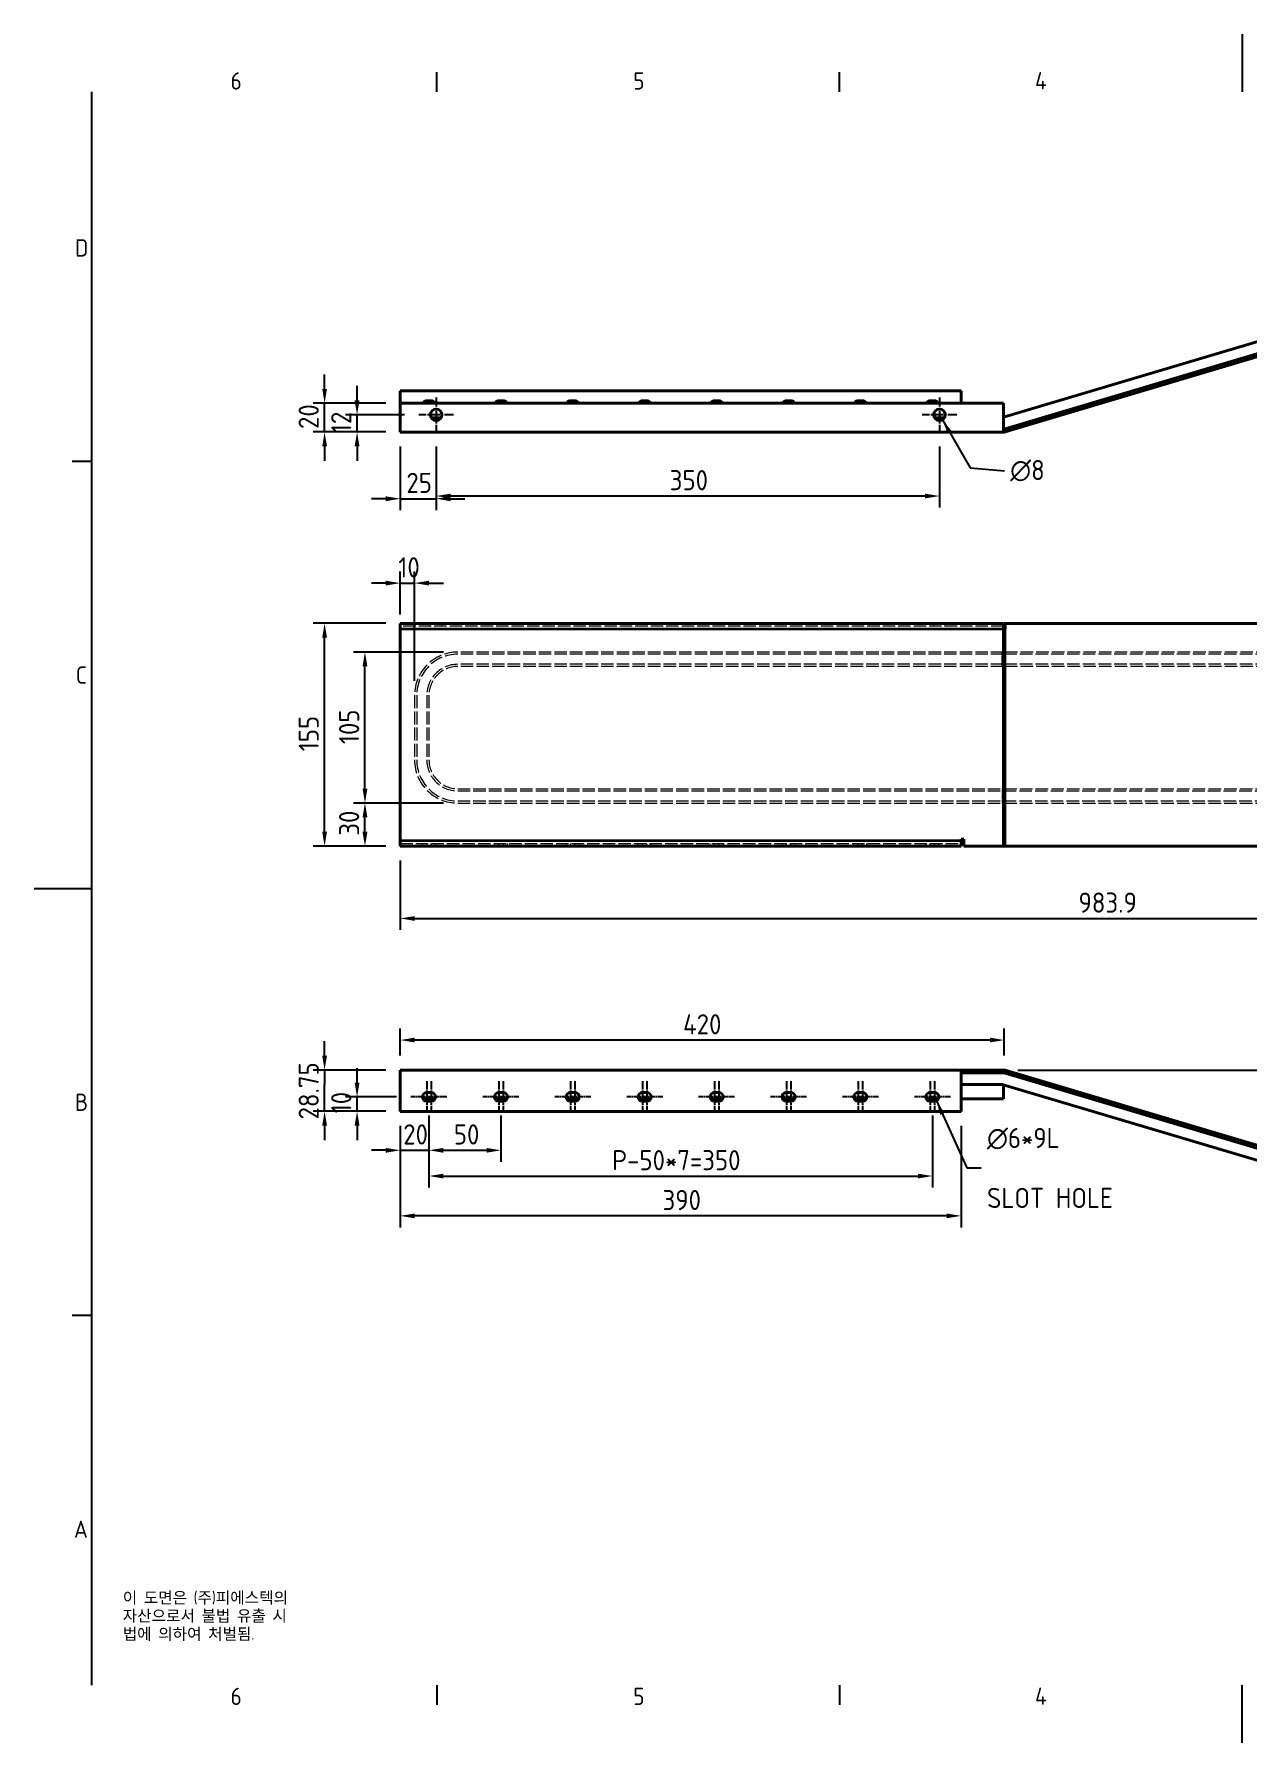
# Model space of a CAD drawing. Header units: millimetres. Extents: x 0 to 1680, y 0 to 1188.
# Drawn here: x 0 to 844, y 0 to 1188 of the extents above; entities that cross this region are included whole.
import ezdxf

# ---------------------------------------------------------------- set-up
doc = ezdxf.new("R2010")
doc.units = ezdxf.units.MM
doc.header["$LTSCALE"] = 4
doc.linetypes.add('CHAIN', pattern=[0.3543, 0.2362, -0.0295, 0.0591, -0.0295])
doc.linetypes.add('DASHED', pattern=[0.2067, 0.1654, -0.0413])
doc.layers.get('0').update_dxf_attribs({"color": 3, "lineweight": 25})
for name, color, linetype, lineweight in [('가려진 것(ISO)', 2, 'DASHED', 18), ('가려진 좁은 것(ISO)', 2, 'DASHED', 18), ('가시적인 것(ISO)', 3, 'Continuous', 40), ('가시적인 좁은 것(ISO)', 3, 'Continuous', 35), ('경계(ISO)', 7, 'Continuous', 25), ('기호(ISO)', 5, 'Continuous', 25), ('스케치 형상(ISO)', 3, 'Continuous', 25), ('중심 표식(ISO)', 1, 'Continuous', 25), ('치수(ISO)', 2, 'Continuous', 25)]:
    doc.layers.add(name, color=color, linetype=linetype, lineweight=lineweight)
doc.styles.add('문자 텍스트_PSTEK_POSCO', font='isocp.shx')
doc.styles.add('치수 텍스트_PSTEK_POSCO', font='isocp.shx')
doc.dimstyles.new('치수_PSTEK_POSCO', dxfattribs={"dimscale": 4, "dimtxt": 3.5, "dimasz": 2.5, "dimexe": 2, "dimexo": 2.5, "dimgap": 1, "dimtad": 1, "dimrnd": 1e-08, "dimdsep": 46, "dimtxsty": '치수 텍스트_PSTEK_POSCO', "dimcen": 0.09, "dimdle": 10, "dimclrd": 7, "dimclre": 7, "dimclrt": 2, "dimadec": 1, "dimazin": 2, "dimtfac": 1, "dimtmove": 0, "dimatfit": 3, "dimfxl": 0, "dimtolj": 1, "dimlwd": -1, "dimlwe": -1, "dimarcsym": 0})
doc.dimstyles.new('치수_PSTEK_POSCO$7', dxfattribs={"dimscale": 4, "dimtxt": 3.5, "dimasz": 2.5, "dimexe": 2, "dimexo": 2.5, "dimgap": 1, "dimtad": 1, "dimrnd": 1e-08, "dimdsep": 46, "dimtxsty": '치수 텍스트_PSTEK_POSCO', "dimcen": 0.09, "dimdle": 10, "dimclrd": 7, "dimclre": 7, "dimclrt": 2, "dimadec": 1, "dimazin": 2, "dimtfac": 1, "dimtmove": 0, "dimatfit": 3, "dimfxl": 0, "dimtolj": 1, "dimlwd": -1, "dimlwe": -1, "dimarcsym": 0})

# ---------------------------------------------------------------- blocks, each defined once
blk = doc.blocks.new('경계 Default Border')
at = {"layer": '경계(ISO)'}
for p, q in [((70, 287), (70, 290.4)), ((140, 287), (140, 290.4)), ((10, 222.75), (6.6, 222.75)), ((10, 74.25), (6.6, 74.25)), ((70, 10), (70, 6.6)), ((140, 10), (140, 6.6))]:
    blk.add_line(p, q, dxfattribs=at)
at = {"layer": '경계(ISO)', "flags": 128}
for points in [[(210, 297), (210, 287)], [(10, 10), (10, 287)], [(0, 148.5), (10, 148.5)], [(210, 0), (210, 10)]]:
    blk.add_lwpolyline(points, dxfattribs=at)
at = {"layer": '경계(ISO)', "color": 2, "char_height": 3, "attachment_point": 7, "style": '문자 텍스트_PSTEK_POSCO'}
for s, insert in [('6', (34.14, 287.37)), ('5', (104.14, 287.37)), ('4', (173.97, 287.4)), ('D', (7.08, 258.35)), ('C', (7.24, 184.1)), ('B', (7.08, 109.85)), ('A', (6.91, 35.62)), ('6', (34.14, 6.57)), ('5', (104.14, 6.57)), ('4', (173.97, 6.6))]:
    blk.add_mtext(s, dxfattribs=dict(at, insert=insert))
blk = doc.blocks.new('*D22')
at = {"layer": 'Defpoints', "color": 0}
for p in [(254.5, 623.4), (1238.4, 623.4), (1238.4, 573.2)]:
    blk.add_point(p, dxfattribs=at)
at = {"layer": '치수(ISO)', "color": 7}
for p, q in [((254.5, 613.4), (254.5, 565.2)), ((1238.4, 613.4), (1238.4, 565.2)), ((264.5, 573.2), (1228.4, 573.2))]:
    blk.add_line(p, q, dxfattribs=at)
for points in [[(264.5, 574.8), (264.5, 571.5), (254.5, 573.2)], [(1228.4, 574.8), (1228.4, 571.5), (1238.4, 573.2)]]:
    blk.add_solid(points, dxfattribs=at)
at = {"layer": '치수(ISO)', "color": 2, "insert": (726.1, 584.2), "char_height": 14, "attachment_point": 4, "style": '치수 텍스트_PSTEK_POSCO'}
blk.add_mtext('\\A1;983.9', dxfattribs=at)
blk = doc.blocks.new('*D23')
at = {"layer": 'Defpoints', "color": 0}
for p in [(201.9, 778.4), (254.5, 778.4), (254.5, 623.4)]:
    blk.add_point(p, dxfattribs=at)
at = {"layer": '치수(ISO)', "color": 7}
for p, q in [((244.5, 778.4), (193.9, 778.4)), ((201.9, 633.4), (201.9, 768.4)), ((244.5, 623.4), (193.9, 623.4))]:
    blk.add_line(p, q, dxfattribs=at)
for points in [[(200.3, 768.4), (203.6, 768.4), (201.9, 778.4)], [(200.3, 633.4), (203.6, 633.4), (201.9, 623.4)]]:
    blk.add_solid(points, dxfattribs=at)
at = {"layer": '치수(ISO)', "color": 2, "insert": (190.9, 689.4), "char_height": 14, "attachment_point": 4, "rotation": 90, "style": '치수 텍스트_PSTEK_POSCO'}
blk.add_mtext('\\A1;155', dxfattribs=at)
blk = doc.blocks.new('*D25')
at = {"layer": 'Defpoints', "color": 0}
for p in [(254.5, 911.4), (279.5, 911.4), (279.5, 865)]:
    blk.add_point(p, dxfattribs=at)
at = {"layer": '치수(ISO)', "color": 7}
for p, q in [((254.5, 901.4), (254.5, 857)), ((279.5, 901.4), (279.5, 857)), ((244.5, 865), (234.5, 865)), ((254.5, 865), (279.5, 865)), ((289.5, 865), (299.5, 865))]:
    blk.add_line(p, q, dxfattribs=at)
for points in [[(244.5, 866.7), (244.5, 863.3), (254.5, 865)], [(289.5, 866.7), (289.5, 863.3), (279.5, 865)]]:
    blk.add_solid(points, dxfattribs=at)
at = {"layer": '치수(ISO)', "color": 2, "insert": (258.8, 876), "char_height": 14, "attachment_point": 4, "style": '치수 텍스트_PSTEK_POSCO'}
blk.add_mtext('\\A1;25', dxfattribs=at)
blk = doc.blocks.new('*D26')
at = {"layer": 'Defpoints', "color": 0}
for p in [(279.5, 911.4), (629.5, 911.4), (629.5, 866.9)]:
    blk.add_point(p, dxfattribs=at)
at = {"layer": '치수(ISO)', "color": 7}
for p, q in [((279.5, 901.4), (279.5, 858.9)), ((629.5, 901.4), (629.5, 858.9)), ((289.5, 866.9), (619.5, 866.9))]:
    blk.add_line(p, q, dxfattribs=at)
for points in [[(289.5, 868.5), (289.5, 865.2), (279.5, 866.9)], [(619.5, 868.5), (619.5, 865.2), (629.5, 866.9)]]:
    blk.add_solid(points, dxfattribs=at)
at = {"layer": '치수(ISO)', "color": 2, "insert": (441.9, 877.9), "char_height": 14, "attachment_point": 4, "style": '치수 텍스트_PSTEK_POSCO'}
blk.add_mtext('\\A1;350', dxfattribs=at)
blk = doc.blocks.new('*D27')
at = {"layer": 'Defpoints', "color": 0}
for p in [(224.5, 923.4), (267.5, 923.4), (254.5, 911.4)]:
    blk.add_point(p, dxfattribs=at)
at = {"layer": '치수(ISO)', "color": 7}
for p, q in [((224.5, 933.4), (224.5, 943.4)), ((257.5, 923.4), (216.5, 923.4)), ((224.5, 911.4), (224.5, 923.4)), ((244.5, 911.4), (216.5, 911.4)), ((224.5, 901.4), (224.5, 891.4))]:
    blk.add_line(p, q, dxfattribs=at)
for points in [[(222.8, 933.4), (226.2, 933.4), (224.5, 923.4)], [(222.8, 901.4), (226.2, 901.4), (224.5, 911.4)]]:
    blk.add_solid(points, dxfattribs=at)
at = {"layer": '치수(ISO)', "color": 2, "insert": (213.5, 910.6), "char_height": 14, "attachment_point": 4, "rotation": 90, "style": '치수 텍스트_PSTEK_POSCO'}
blk.add_mtext('\\A1;12', dxfattribs=at)
blk = doc.blocks.new('*D28')
at = {"layer": 'Defpoints', "color": 0}
for p in [(201.9, 931.4), (254.5, 931.4), (254.5, 911.4)]:
    blk.add_point(p, dxfattribs=at)
at = {"layer": '치수(ISO)', "color": 7}
for p, q in [((201.9, 941.4), (201.9, 951.4)), ((244.5, 931.4), (193.9, 931.4)), ((201.9, 911.4), (201.9, 931.4)), ((244.5, 911.4), (193.9, 911.4)), ((201.9, 901.4), (201.9, 891.4))]:
    blk.add_line(p, q, dxfattribs=at)
for points in [[(200.3, 941.4), (203.6, 941.4), (201.9, 931.4)], [(200.3, 901.4), (203.6, 901.4), (201.9, 911.4)]]:
    blk.add_solid(points, dxfattribs=at)
at = {"layer": '치수(ISO)', "color": 2, "insert": (190.9, 913.5), "char_height": 14, "attachment_point": 4, "rotation": 90, "style": '치수 텍스트_PSTEK_POSCO'}
blk.add_mtext('\\A1;20', dxfattribs=at)
blk = doc.blocks.new('*D31')
at = {"layer": 'Defpoints', "color": 0}
for p in [(274.5, 446.1), (254.5, 439.1), (274.5, 412)]:
    blk.add_point(p, dxfattribs=at)
at = {"layer": '치수(ISO)', "color": 7}
for p, q in [((254.5, 429.1), (254.5, 404)), ((274.5, 436.1), (274.5, 404)), ((244.5, 412), (234.5, 412)), ((254.5, 412), (274.5, 412)), ((284.5, 412), (294.5, 412))]:
    blk.add_line(p, q, dxfattribs=at)
for points in [[(244.5, 413.6), (244.5, 410.3), (254.5, 412)], [(284.5, 413.6), (284.5, 410.3), (274.5, 412)]]:
    blk.add_solid(points, dxfattribs=at)
at = {"layer": '치수(ISO)', "color": 2, "insert": (256.6, 423), "char_height": 14, "attachment_point": 4, "style": '치수 텍스트_PSTEK_POSCO'}
blk.add_mtext('\\A1;20', dxfattribs=at)
blk = doc.blocks.new('*D32')
at = {"layer": 'Defpoints', "color": 0}
for p in [(274.5, 446.1), (624.5, 446.1), (624.5, 394.1)]:
    blk.add_point(p, dxfattribs=at)
at = {"layer": '치수(ISO)', "color": 7}
for p, q in [((274.5, 436.1), (274.5, 386.1)), ((624.5, 436.1), (624.5, 386.1)), ((284.5, 394.1), (614.5, 394.1))]:
    blk.add_line(p, q, dxfattribs=at)
for points in [[(284.5, 395.7), (284.5, 392.4), (274.5, 394.1)], [(614.5, 395.7), (614.5, 392.4), (624.5, 394.1)]]:
    blk.add_solid(points, dxfattribs=at)
at = {"layer": '치수(ISO)', "color": 2, "insert": (401.9, 405.1), "char_height": 14, "attachment_point": 4, "style": '치수 텍스트_PSTEK_POSCO'}
blk.add_mtext('\\A1;P-50*7=350', dxfattribs=at)
blk = doc.blocks.new('*D33')
at = {"layer": 'Defpoints', "color": 0}
for p in [(254.5, 439.1), (644.5, 439.1), (254.5, 366.4)]:
    blk.add_point(p, dxfattribs=at)
at = {"layer": '치수(ISO)', "color": 7}
for p, q in [((254.5, 429.1), (254.5, 358.4)), ((644.5, 429.1), (644.5, 358.4)), ((634.5, 366.4), (264.5, 366.4))]:
    blk.add_line(p, q, dxfattribs=at)
for points in [[(264.5, 368), (264.5, 364.7), (254.5, 366.4)], [(634.5, 368), (634.5, 364.7), (644.5, 366.4)]]:
    blk.add_solid(points, dxfattribs=at)
at = {"layer": '치수(ISO)', "color": 2, "insert": (436.9, 377.4), "char_height": 14, "attachment_point": 4, "style": '치수 텍스트_PSTEK_POSCO'}
blk.add_mtext('\\A1;390', dxfattribs=at)
blk = doc.blocks.new('*D34')
at = {"layer": 'Defpoints', "color": 0}
for p in [(224.5, 449.1), (262, 449.1), (254.5, 439.1)]:
    blk.add_point(p, dxfattribs=at)
at = {"layer": '치수(ISO)', "color": 7}
for p, q in [((224.5, 459.1), (224.5, 469.1)), ((252, 449.1), (216.5, 449.1)), ((224.5, 439.1), (224.5, 449.1)), ((244.5, 439.1), (216.5, 439.1)), ((224.5, 429.1), (224.5, 419.1))]:
    blk.add_line(p, q, dxfattribs=at)
for points in [[(222.8, 459.1), (226.2, 459.1), (224.5, 449.1)], [(222.8, 429.1), (226.2, 429.1), (224.5, 439.1)]]:
    blk.add_solid(points, dxfattribs=at)
at = {"layer": '치수(ISO)', "color": 2, "insert": (213.5, 437.7), "char_height": 14, "attachment_point": 4, "rotation": 90, "style": '치수 텍스트_PSTEK_POSCO'}
blk.add_mtext('\\A1;10', dxfattribs=at)
blk = doc.blocks.new('*D35')
at = {"layer": 'Defpoints', "color": 0}
for p in [(201.9, 467.8), (254.5, 467.8), (254.5, 439.1)]:
    blk.add_point(p, dxfattribs=at)
at = {"layer": '치수(ISO)', "color": 7}
for p, q in [((201.9, 477.8), (201.9, 487.8)), ((244.5, 467.8), (193.9, 467.8)), ((201.9, 467.8), (201.9, 457.8)), ((201.9, 449.1), (201.9, 457.8)), ((201.9, 439.1), (201.9, 449.1)), ((244.5, 439.1), (193.9, 439.1)), ((201.9, 429.1), (201.9, 419.1))]:
    blk.add_line(p, q, dxfattribs=at)
for points in [[(200.3, 477.8), (203.6, 477.8), (201.9, 467.8)], [(200.3, 429.1), (203.6, 429.1), (201.9, 439.1)]]:
    blk.add_solid(points, dxfattribs=at)
at = {"layer": '치수(ISO)', "color": 2, "insert": (190.9, 433.4), "char_height": 14, "attachment_point": 4, "rotation": 90, "style": '치수 텍스트_PSTEK_POSCO'}
blk.add_mtext('\\A1;28.75', dxfattribs=at)
blk = doc.blocks.new('*D36')
at = {"layer": 'Defpoints', "color": 0}
for p in [(274.5, 446.1), (324.5, 446.1), (324.5, 412)]:
    blk.add_point(p, dxfattribs=at)
at = {"layer": '치수(ISO)', "color": 7}
for p, q in [((274.5, 436.1), (274.5, 404)), ((324.5, 436.1), (324.5, 404)), ((284.5, 412), (314.5, 412))]:
    blk.add_line(p, q, dxfattribs=at)
for points in [[(284.5, 413.6), (284.5, 410.3), (274.5, 412)], [(314.5, 413.6), (314.5, 410.3), (324.5, 412)]]:
    blk.add_solid(points, dxfattribs=at)
at = {"layer": '치수(ISO)', "color": 2, "insert": (291.8, 423), "char_height": 14, "attachment_point": 4, "style": '치수 텍스트_PSTEK_POSCO'}
blk.add_mtext('\\A1;50', dxfattribs=at)
blk = doc.blocks.new('*D44')
at = {"layer": 'Defpoints', "color": 0}
for p in [(254.5, 488.6), (254.5, 467.8), (674.5, 467.8)]:
    blk.add_point(p, dxfattribs=at)
at = {"layer": '치수(ISO)', "color": 7}
for p, q in [((254.5, 477.8), (254.5, 496.6)), ((664.5, 488.6), (264.5, 488.6)), ((674.5, 477.8), (674.5, 496.6))]:
    blk.add_line(p, q, dxfattribs=at)
for points in [[(264.5, 490.3), (264.5, 487), (254.5, 488.6)], [(664.5, 490.3), (664.5, 487), (674.5, 488.6)]]:
    blk.add_solid(points, dxfattribs=at)
at = {"layer": '치수(ISO)', "color": 2, "insert": (451.2, 499.6), "char_height": 14, "attachment_point": 4, "style": '치수 텍스트_PSTEK_POSCO'}
blk.add_mtext('\\A1;420', dxfattribs=at)
blk = doc.blocks.new('*D46')
at = {"layer": 'Defpoints', "color": 0}
for p in [(673.9, 467.8), (1188.8, 380.3), (1238.4, 380.3)]:
    blk.add_point(p, dxfattribs=at)
at = {"layer": '치수(ISO)', "color": 7}
for p, q in [((683.9, 467.8), (1196.8, 467.8)), ((1188.8, 457.8), (1188.8, 390.3))]:
    blk.add_line(p, q, dxfattribs=at)
for points in [[(1187.2, 457.8), (1190.5, 457.8), (1188.8, 467.8)], [(1187.2, 390.3), (1190.5, 390.3), (1188.8, 380.3)]]:
    blk.add_solid(points, dxfattribs=at)
at = {"layer": '치수(ISO)', "color": 2, "insert": (1177.8, 409.1), "char_height": 14, "attachment_point": 4, "rotation": 90, "style": '치수 텍스트_PSTEK_POSCO'}
blk.add_mtext('\\A1;87.5', dxfattribs=at)
blk = doc.blocks.new('*D48')
at = {"layer": 'Defpoints', "color": 0}
for p in [(230, 758.4), (294.5, 758.4), (294.5, 653.4)]:
    blk.add_point(p, dxfattribs=at)
at = {"layer": '치수(ISO)', "color": 7}
for p, q in [((284.5, 758.4), (222, 758.4)), ((230, 663.4), (230, 748.4)), ((284.5, 653.4), (222, 653.4))]:
    blk.add_line(p, q, dxfattribs=at)
for points in [[(228.3, 748.4), (231.7, 748.4), (230, 758.4)], [(228.3, 663.4), (231.7, 663.4), (230, 653.4)]]:
    blk.add_solid(points, dxfattribs=at)
at = {"layer": '치수(ISO)', "color": 2, "insert": (219, 694.4), "char_height": 14, "attachment_point": 4, "rotation": 90, "style": '치수 텍스트_PSTEK_POSCO'}
blk.add_mtext('\\A1;105', dxfattribs=at)
blk = doc.blocks.new('*D49')
at = {"layer": 'Defpoints', "color": 0}
for p in [(230, 653.4), (294.5, 653.4), (254.5, 623.4)]:
    blk.add_point(p, dxfattribs=at)
at = {"layer": '치수(ISO)', "color": 7}
for p, q in [((284.5, 653.4), (222, 653.4)), ((230, 633.4), (230, 643.4)), ((244.5, 623.4), (222, 623.4))]:
    blk.add_line(p, q, dxfattribs=at)
for points in [[(228.3, 643.4), (231.7, 643.4), (230, 653.4)], [(228.3, 633.4), (231.7, 633.4), (230, 623.4)]]:
    blk.add_solid(points, dxfattribs=at)
at = {"layer": '치수(ISO)', "color": 2, "insert": (219, 630.7), "char_height": 14, "attachment_point": 4, "rotation": 90, "style": '치수 텍스트_PSTEK_POSCO'}
blk.add_mtext('\\A1;30', dxfattribs=at)
blk = doc.blocks.new('*D50')
at = {"layer": 'Defpoints', "color": 0}
for p in [(264.5, 806.3), (254.5, 774.4), (264.5, 728.4)]:
    blk.add_point(p, dxfattribs=at)
at = {"layer": '치수(ISO)', "color": 7}
for p, q in [((254.5, 784.4), (254.5, 814.3)), ((264.5, 738.4), (264.5, 814.3)), ((244.5, 806.3), (234.5, 806.3)), ((254.5, 806.3), (264.5, 806.3)), ((274.5, 806.3), (284.5, 806.3))]:
    blk.add_line(p, q, dxfattribs=at)
for points in [[(244.5, 808), (244.5, 804.7), (254.5, 806.3)], [(274.5, 808), (274.5, 804.7), (264.5, 806.3)]]:
    blk.add_solid(points, dxfattribs=at)
at = {"layer": '치수(ISO)', "color": 2, "insert": (253.2, 817.3), "char_height": 14, "attachment_point": 4, "style": '치수 텍스트_PSTEK_POSCO'}
blk.add_mtext('\\A1;10', dxfattribs=at)

msp = doc.modelspace()

# ---------------------------------------------------------------- linework, layer by layer
at = {"layer": '가려진 것(ISO)', "ltscale": 13.00712}
msp.add_line((673.92, 776.36), (254.502, 776.36), dxfattribs=at)
at = {"layer": '가려진 것(ISO)', "ltscale": 0.952248}
for p, q in [((275.502, 776.36), (275.502, 778.36)), ((283.502, 776.36), (283.502, 778.36)), ((625.502, 776.36), (625.502, 778.36)), ((633.502, 776.36), (633.502, 778.36)), ((270.002, 623.36), (270.002, 625.36)), ((279.002, 623.36), (279.002, 625.36)), ((320.002, 623.36), (320.002, 625.36)), ((329.002, 623.36), (329.002, 625.36)), ((370.002, 623.36), (370.002, 625.36)), ((379.002, 623.36), (379.002, 625.36)), ((420.002, 623.36), (420.002, 625.36)), ((429.002, 623.36), (429.002, 625.36)), ((470.002, 623.36), (470.002, 625.36)), ((479.002, 623.36), (479.002, 625.36)), ((520.002, 623.36), (520.002, 625.36)), ((529.002, 623.36), (529.002, 625.36)), ((570.002, 623.36), (570.002, 625.36)), ((579.002, 623.36), (579.002, 625.36)), ((620.002, 623.36), (620.002, 625.36)), ((629.002, 623.36), (629.002, 625.36))]:
    msp.add_line(p, q, dxfattribs=at)
at = {"layer": '가려진 것(ISO)', "ltscale": 13.111382}
for p, q in [((673.92, 758.36), (294.502, 758.36)), ((673.92, 756.86), (294.502, 756.86)), ((673.92, 749.86), (294.502, 749.86)), ((673.92, 748.36), (294.502, 748.36)), ((294.502, 663.36), (673.92, 663.36)), ((294.502, 661.86), (673.92, 661.86)), ((294.502, 654.86), (673.92, 654.86)), ((294.502, 653.36), (673.92, 653.36))]:
    msp.add_line(p, q, dxfattribs=at)
at = {"layer": '가려진 것(ISO)', "ltscale": 4.761642}
for p, q in [((673.045, 748.36), (673.045, 758.36)), ((673.045, 663.36), (673.045, 653.36))]:
    msp.add_line(p, q, dxfattribs=at)
at = {"layer": '가려진 것(ISO)', "ltscale": 3.333119}
for p, q in [((673.264, 749.86), (673.264, 756.86)), ((673.264, 661.86), (673.264, 654.86))]:
    msp.add_line(p, q, dxfattribs=at)
at = {"layer": '가려진 것(ISO)', "ltscale": 0.275475}
for p, q in [((673.92, 758.36), (674.49, 758.36)), ((673.92, 748.36), (674.49, 748.36)), ((674.49, 663.36), (673.92, 663.36)), ((674.49, 653.36), (673.92, 653.36))]:
    msp.add_line(p, q, dxfattribs=at)
at = {"layer": '가려진 것(ISO)', "ltscale": 0.068794}
for p, q in [((673.92, 756.86), (674.062, 756.86)), ((673.92, 749.86), (674.062, 749.86)), ((674.062, 661.86), (673.92, 661.86)), ((674.062, 654.86), (673.92, 654.86))]:
    msp.add_line(p, q, dxfattribs=at)
at = {"layer": '가려진 것(ISO)', "ltscale": 13.208176}
for p, q in [((967.124, 756.86), (674.062, 756.86)), ((967.124, 749.86), (674.062, 749.86)), ((967.552, 758.36), (674.49, 758.36)), ((967.552, 748.36), (674.49, 748.36)), ((674.062, 661.86), (967.124, 661.86)), ((674.062, 654.86), (967.124, 654.86)), ((674.49, 663.36), (967.552, 663.36)), ((674.49, 653.36), (967.552, 653.36))]:
    msp.add_line(p, q, dxfattribs=at)
at = {"layer": '가려진 것(ISO)', "ltscale": 13.606676}
for p, q in [((264.502, 728.36), (264.502, 683.36)), ((266.002, 728.36), (266.002, 683.36)), ((273.002, 728.36), (273.002, 683.36)), ((274.502, 728.36), (274.502, 683.36))]:
    msp.add_line(p, q, dxfattribs=at)
at = {"layer": '가려진 것(ISO)', "ltscale": 13.102725}
msp.add_line((254.502, 625.36), (644.502, 625.36), dxfattribs=at)
at = {"layer": '가려진 것(ISO)', "ltscale": 14.248878}
for centre, start, end in [((294.502, 728.36), 90, 180), ((294.502, 683.36), 180, 270)]:
    msp.add_arc(centre, 30, start, end, dxfattribs=at)
at = {"layer": '가려진 것(ISO)', "ltscale": 13.536434}
for centre, start, end in [((294.502, 728.36), 90, 180), ((294.502, 683.36), 180, 270)]:
    msp.add_arc(centre, 28.5, start, end, dxfattribs=at)
at = {"layer": '가려진 것(ISO)', "ltscale": 13.615595}
for centre, start, end in [((294.502, 728.36), 90, 180), ((294.502, 683.36), 180, 270)]:
    msp.add_arc(centre, 21.5, start, end, dxfattribs=at)
at = {"layer": '가려진 것(ISO)', "ltscale": 12.665669}
for centre, start, end in [((294.502, 728.36), 90, 180), ((294.502, 683.36), 180, 270)]:
    msp.add_arc(centre, 20, start, end, dxfattribs=at)
at = {"layer": '가려진 좁은 것(ISO)', "ltscale": 13.045131}
msp.add_line((674.49, 774.36), (674.49, 623.36), dxfattribs=at)
at = {"layer": '가려진 좁은 것(ISO)', "ltscale": 3.333119}
for p, q in [((674.062, 749.86), (674.062, 756.86)), ((674.062, 661.86), (674.062, 654.86))]:
    msp.add_line(p, q, dxfattribs=at)
at = {"layer": '가려진 좁은 것(ISO)', "ltscale": 4.761642}
for p, q in [((674.49, 748.36), (674.49, 758.36)), ((674.49, 663.36), (674.49, 653.36))]:
    msp.add_line(p, q, dxfattribs=at)
at = {"layer": '가려진 좁은 것(ISO)', "ltscale": 0.952248}
for p, q in [((273.002, 623.36), (273.002, 625.36)), ((276.002, 623.36), (276.002, 625.36)), ((323.002, 623.36), (323.002, 625.36)), ((326.002, 623.36), (326.002, 625.36)), ((373.002, 623.36), (373.002, 625.36)), ((376.002, 623.36), (376.002, 625.36)), ((423.002, 623.36), (423.002, 625.36)), ((426.002, 623.36), (426.002, 625.36)), ((473.002, 623.36), (473.002, 625.36)), ((476.002, 623.36), (476.002, 625.36)), ((523.002, 623.36), (523.002, 625.36)), ((526.002, 623.36), (526.002, 625.36)), ((573.002, 623.36), (573.002, 625.36)), ((576.002, 623.36), (576.002, 625.36)), ((623.002, 623.36), (623.002, 625.36)), ((626.002, 623.36), (626.002, 625.36))]:
    msp.add_line(p, q, dxfattribs=at)
at = {"layer": '가시적인 것(ISO)'}
for p, q in [((965.27, 1008.352), (673.92, 921.611)), ((967.552, 1000.684), (674.49, 913.434)), ((675.061, 911.517), (968.123, 998.767)), ((254.502, 940.101), (254.502, 931.351)), ((644.502, 940.101), (254.502, 940.101)), ((644.502, 940.101), (644.502, 931.351)), ((254.502, 915.351), (254.502, 931.351)), ((254.502, 931.351), (673.92, 931.351)), ((273.002, 933.101), (276.002, 933.101)), ((323.002, 933.101), (326.002, 933.101)), ((373.002, 933.101), (376.002, 933.101)), ((423.002, 933.101), (426.002, 933.101)), ((473.002, 933.101), (476.002, 933.101)), ((523.002, 933.101), (526.002, 933.101)), ((573.002, 933.101), (576.002, 933.101)), ((623.002, 933.101), (626.002, 933.101)), ((673.92, 931.351), (673.92, 915.351)), ((254.502, 915.351), (254.502, 911.351)), ((276.038, 921.351), (282.966, 921.351)), ((632.966, 921.351), (626.038, 921.351)), ((673.92, 911.351), (673.92, 915.351)), ((673.92, 911.351), (254.502, 911.351)), ((675.061, 911.517), (674.49, 913.434)), ((254.502, 778.36), (673.92, 778.36)), ((254.502, 778.36), (254.502, 774.36)), ((254.502, 627.36), (254.502, 774.36)), ((673.92, 774.36), (673.92, 778.36)), ((673.92, 774.36), (675.061, 774.36)), ((675.061, 778.36), (674.49, 778.36)), ((674.49, 778.36), (674.49, 774.36)), ((675.061, 774.36), (675.061, 778.36)), ((675.061, 778.36), (968.123, 778.36)), ((254.502, 627.36), (254.502, 623.36)), ((644.502, 623.36), (254.502, 623.36)), ((644.502, 627.36), (644.502, 628.36)), ((644.502, 628.36), (646.502, 628.36)), ((644.502, 623.36), (644.502, 627.36)), ((646.502, 628.36), (646.502, 623.36)), ((673.92, 623.36), (646.502, 623.36)), ((675.061, 623.36), (673.92, 623.36)), ((968.123, 623.36), (675.061, 623.36)), ((254.502, 467.805), (644.502, 467.805)), ((254.502, 467.805), (254.502, 463.805)), ((254.502, 439.055), (254.502, 463.805)), ((644.502, 467.805), (646.502, 467.805)), ((644.502, 463.805), (644.502, 467.805)), ((646.502, 465.805), (644.502, 465.805)), ((644.502, 463.805), (644.502, 439.055)), ((646.502, 467.805), (646.502, 465.805)), ((673.92, 467.805), (646.502, 467.805)), ((673.92, 465.805), (646.502, 465.805)), ((674.49, 465.722), (967.552, 378.471)), ((968.123, 380.388), (675.061, 467.638)), ((273.002, 452.055), (276.002, 452.055)), ((323.002, 452.055), (326.002, 452.055)), ((373.002, 452.055), (376.002, 452.055)), ((423.002, 452.055), (426.002, 452.055)), ((473.002, 452.055), (476.002, 452.055)), ((523.002, 452.055), (526.002, 452.055)), ((573.002, 452.055), (576.002, 452.055)), ((623.002, 452.055), (626.002, 452.055)), ((644.502, 457.805), (673.045, 457.805)), ((673.045, 457.805), (965.27, 370.804)), ((673.92, 447.805), (673.92, 457.544)), ((270.275, 447.805), (278.73, 447.805)), ((276.002, 446.055), (273.002, 446.055)), ((320.275, 447.805), (328.73, 447.805)), ((326.002, 446.055), (323.002, 446.055)), ((370.275, 447.805), (378.73, 447.805)), ((376.002, 446.055), (373.002, 446.055)), ((420.275, 447.805), (428.73, 447.805)), ((426.002, 446.055), (423.002, 446.055)), ((470.275, 447.805), (478.73, 447.805)), ((476.002, 446.055), (473.002, 446.055)), ((520.275, 447.805), (528.73, 447.805)), ((526.002, 446.055), (523.002, 446.055)), ((570.275, 447.805), (578.73, 447.805)), ((576.002, 446.055), (573.002, 446.055)), ((620.275, 447.805), (628.73, 447.805)), ((626.002, 446.055), (623.002, 446.055)), ((644.502, 447.805), (673.92, 447.805)), ((644.502, 439.055), (254.502, 439.055))]:
    msp.add_line(p, q, dxfattribs=at)
for centre in [(279.502, 923.351), (629.502, 923.351)]:
    msp.add_circle(centre, 4, dxfattribs=at)
for centre, radius, start, end in [((273.002, 930.101), 3, 90, 155.375682), ((276.002, 930.101), 3, 24.624318, 90), ((323.002, 930.101), 3, 90, 155.375682), ((326.002, 930.101), 3, 24.624318, 90), ((373.002, 930.101), 3, 90, 155.375682), ((376.002, 930.101), 3, 24.624318, 90), ((423.002, 930.101), 3, 90, 155.375682), ((426.002, 930.101), 3, 24.624318, 90), ((473.002, 930.101), 3, 90, 155.375682), ((476.002, 930.101), 3, 24.624318, 90), ((523.002, 930.101), 3, 90, 155.375682), ((526.002, 930.101), 3, 24.624318, 90), ((573.002, 930.101), 3, 90, 155.375682), ((576.002, 930.101), 3, 24.624318, 90), ((623.002, 930.101), 3, 90, 155.375682), ((626.002, 930.101), 3, 24.624318, 90), ((673.92, 915.351), 2, 270, 286.579338), ((673.92, 915.351), 4, 270, 286.579338), ((673.92, 463.805), 4, 73.420662, 90), ((673.92, 463.805), 2, 73.420662, 90), ((273.002, 449.055), 3, 90, 270), ((276.002, 449.055), 3, 270, 90), ((323.002, 449.055), 3, 90, 270), ((326.002, 449.055), 3, 270, 90), ((373.002, 449.055), 3, 90, 270), ((376.002, 449.055), 3, 270, 90), ((423.002, 449.055), 3, 90, 270), ((426.002, 449.055), 3, 270, 90), ((473.002, 449.055), 3, 90, 270), ((476.002, 449.055), 3, 270, 90), ((523.002, 449.055), 3, 90, 270), ((526.002, 449.055), 3, 270, 90), ((573.002, 449.055), 3, 90, 270), ((576.002, 449.055), 3, 270, 90), ((623.002, 449.055), 3, 90, 270), ((626.002, 449.055), 3, 270, 90)]:
    msp.add_arc(centre, radius, start, end, dxfattribs=at)
at = {"layer": '가시적인 좁은 것(ISO)'}
for p, q in [((673.92, 774.36), (254.502, 774.36)), ((673.92, 623.36), (673.92, 774.36)), ((675.061, 623.36), (675.061, 774.36)), ((254.502, 627.36), (644.502, 627.36))]:
    msp.add_line(p, q, dxfattribs=at)
at = {"layer": '스케치 형상(ISO)'}
for p, q in [((673.92, 467.805), (674.502, 467.805)), ((674.502, 467.805), (675.061, 467.638))]:
    msp.add_line(p, q, dxfattribs=at)
at = {"layer": '중심 표식(ISO)', "linetype": 'CHAIN', "ltscale": 6.667144}
for p, q in [((279.502, 935.351), (279.502, 911.351)), ((629.502, 935.351), (629.502, 911.351)), ((291.502, 923.351), (267.502, 923.351)), ((641.502, 923.351), (617.502, 923.351))]:
    msp.add_line(p, q, dxfattribs=at)
at = {"layer": '중심 표식(ISO)', "linetype": 'CHAIN', "ltscale": 6.111541}
for p, q in [((273.002, 460.055), (273.002, 438.055)), ((276.002, 460.055), (276.002, 438.055)), ((323.002, 460.055), (323.002, 438.055)), ((326.002, 460.055), (326.002, 438.055)), ((373.002, 460.055), (373.002, 438.055)), ((376.002, 460.055), (376.002, 438.055)), ((423.002, 460.055), (423.002, 438.055)), ((426.002, 460.055), (426.002, 438.055)), ((473.002, 460.055), (473.002, 438.055)), ((476.002, 460.055), (476.002, 438.055)), ((523.002, 460.055), (523.002, 438.055)), ((526.002, 460.055), (526.002, 438.055)), ((573.002, 460.055), (573.002, 438.055)), ((576.002, 460.055), (576.002, 438.055)), ((623.002, 460.055), (623.002, 438.055)), ((626.002, 460.055), (626.002, 438.055))]:
    msp.add_line(p, q, dxfattribs=at)
at = {"layer": '중심 표식(ISO)', "linetype": 'CHAIN', "ltscale": 3.889126}
for p, q in [((276.002, 449.055), (262.002, 449.055)), ((287.002, 449.055), (273.002, 449.055)), ((326.002, 449.055), (312.002, 449.055)), ((337.002, 449.055), (323.002, 449.055)), ((376.002, 449.055), (362.002, 449.055)), ((387.002, 449.055), (373.002, 449.055)), ((426.002, 449.055), (412.002, 449.055)), ((437.002, 449.055), (423.002, 449.055)), ((476.002, 449.055), (462.002, 449.055)), ((487.002, 449.055), (473.002, 449.055)), ((526.002, 449.055), (512.002, 449.055)), ((537.002, 449.055), (523.002, 449.055)), ((576.002, 449.055), (562.002, 449.055)), ((587.002, 449.055), (573.002, 449.055)), ((626.002, 449.055), (612.002, 449.055)), ((637.002, 449.055), (623.002, 449.055))]:
    msp.add_line(p, q, dxfattribs=at)

# ---------------------------------------------------------------- block references
at = {"xscale": 4, "yscale": 4, "zscale": 4}
msp.add_blockref('경계 Default Border', (0, 0), dxfattribs=at)

# ---------------------------------------------------------------- texts
at = {"layer": '기호(ISO)', "color": 2, "char_height": 14, "attachment_point": 4, "style": '치수 텍스트_PSTEK_POSCO'}
for s, insert, width, line_spacing_factor in [('{\\fisocp|b0|i0;\\H14.0000;\\fAIGDT|b0|i0;\\H14.0000;n\\fisocp|b0|i0;\\H14.0000;8 }', (678.636, 884.497), 33.13767, 0.6125), ('{\\fAIGDT|b0|i0;\\H14.0000;n\\fisocp|b0|i0;\\H14.0000;6*9L\\PSLOT HOLE}', (662.554, 399.685), 101.15376, 1.78626)]:
    msp.add_mtext(s, dxfattribs=dict(at, insert=insert, width=width, line_spacing_factor=line_spacing_factor))
at = {"layer": '기호(ISO)', "color": 7, "insert": (61.579, 104.913), "char_height": 8, "width": 204.96055, "attachment_point": 1, "line_spacing_factor": 0.944221, "style": '문자 텍스트_PSTEK_POSCO'}
msp.add_mtext('{이 도면은 (주)피에스텍의\\P자산으로서 불법 유출 시 \\P법에 의하여 처벌됨.}', dxfattribs=at)

# ---------------------------------------------------------------- dimensions: what is measured, and where the dimension line sits
at = {"layer": '치수(ISO)', "color": 7}
for base, p1, p2, angle, override, picture, middle in [((201.948, 931.351), (254.502, 911.351), (254.502, 931.351), 90, {"dimdec": 2, "dimtp": 0, "dimtm": 0, "dimtdec": 2, "dimtofl": 1, "dimatfit": 1}, '*D28', (201.948, 921.351)), ((224.502, 923.351), (254.502, 911.351), (267.502, 923.351), 90, {"dimdec": 2, "dimtp": 0, "dimtm": 0, "dimtdec": 2, "dimtofl": 1, "dimatfit": 1}, '*D27', (224.502, 917.351)), ((279.502, 864.998), (254.502, 911.351), (279.502, 911.351), 180, {"dimdec": 2, "dimtp": 0, "dimtm": 0, "dimtdec": 2, "dimtofl": 1, "dimatfit": 1}, '*D25', (267.002, 864.998)), ((629.502, 866.861), (279.502, 911.351), (629.502, 911.351), 180, {"dimdec": 2, "dimtp": 0, "dimtm": 0, "dimtdec": 2, "dimtofl": 0, "dimatfit": 1}, '*D26', (454.502, 866.861)), ((201.948, 778.36), (254.502, 623.36), (254.502, 778.36), 90, {"dimdec": 2, "dimtp": 0, "dimtm": 0, "dimtdec": 2, "dimtofl": 0, "dimatfit": 1}, '*D23', (201.948, 700.86)), ((230.008, 758.36), (294.502, 653.36), (294.502, 758.36), 270, {"dimdec": 2, "dimtp": 0, "dimtm": 0, "dimtdec": 2, "dimtofl": 0, "dimatfit": 1}, '*D48', (230.008, 705.86)), ((230.008, 653.36), (254.502, 623.36), (294.502, 653.36), 90, {"dimdec": 2, "dimtp": 0, "dimtm": 0, "dimtdec": 2, "dimtofl": 0, "dimatfit": 1}, '*D49', (230.008, 638.36)), ((1238.402, 573.183), (254.502, 623.36), (1238.402, 623.36), 180, {"dimdec": 2, "dimtp": 0, "dimtm": 0, "dimtdec": 2, "dimtofl": 0, "dimatfit": 1}, '*D22', (746.452, 573.183)), ((254.502, 488.635), (674.502, 467.805), (254.502, 467.805), 180, {"dimdec": 2, "dimtp": 0, "dimtm": 0, "dimtdec": 2, "dimtofl": 0, "dimatfit": 1}, '*D44', (464.502, 488.635)), ((201.948, 467.805), (254.502, 439.055), (254.502, 467.805), 90, {"dimdec": 2, "dimtp": 0, "dimtm": 0, "dimtdec": 2, "dimtofl": 0}, '*D35', (201.948, 453.43)), ((224.502, 449.055), (254.502, 439.055), (262.002, 449.055), 90, {"dimdec": 2, "dimtp": 0, "dimtm": 0, "dimtdec": 2, "dimtofl": 1, "dimatfit": 1}, '*D34', (224.502, 444.055)), ((1188.843, 380.305), (673.92, 467.805), (1238.402, 380.305), 90, {"dimdec": 2, "dimse2": 1, "dimtp": 0, "dimtm": 0, "dimtdec": 2, "dimtofl": 0, "dimatfit": 1}, '*D46', (1188.843, 424.055)), ((324.502, 411.981), (274.502, 446.055), (324.502, 446.055), 180, {"dimdec": 2, "dimtp": 0, "dimtm": 0, "dimtdec": 2, "dimtofl": 0, "dimatfit": 1}, '*D36', (299.502, 411.981)), ((254.502, 366.353), (644.502, 439.055), (254.502, 439.055), 180, {"dimdec": 2, "dimtp": 0, "dimtm": 0, "dimtdec": 2, "dimtofl": 0, "dimatfit": 1}, '*D33', (449.502, 366.353))]:
    dim = msp.add_linear_dim(base=base, p1=p1, p2=p2, angle=angle, dimstyle='치수_PSTEK_POSCO', override=override, dxfattribs=at)
    dim.commit()
    dim.dimension.update_dxf_attribs({"geometry": picture, "text_midpoint": middle, "dimtype": 160})
for base, p1, p2, picture, middle in [((264.502, 806.345), (254.502, 774.36), (264.502, 728.36), '*D50', (259.502, 806.345)), ((274.502, 411.981), (254.502, 439.055), (274.502, 446.055), '*D31', (264.502, 411.981))]:
    dim = msp.add_linear_dim(base=base, p1=p1, p2=p2, dimstyle='치수_PSTEK_POSCO', override={"dimdec": 2, "dimtp": 0, "dimtm": 0, "dimtdec": 2, "dimtofl": 1, "dimatfit": 1}, dxfattribs=at)
    dim.commit()
    dim.dimension.update_dxf_attribs({"geometry": picture, "text_midpoint": middle, "dimtype": 160})
dim = msp.add_linear_dim(base=(624.502, 394.061), p1=(274.502, 446.055), p2=(624.502, 446.055), angle=180, text='P-50*7=<>', dimstyle='치수_PSTEK_POSCO', override={"dimdec": 2, "dimtp": 0, "dimtm": 0, "dimtdec": 2, "dimtofl": 0, "dimatfit": 1}, dxfattribs=at)
dim.commit()
dim.dimension.update_dxf_attribs({"geometry": '*D32', "text_midpoint": (449.502, 394.061), "dimtype": 160})

# ---------------------------------------------------------------- leaders
at = {"layer": '기호(ISO)', "color": 7, "annotation_type": 0, "has_hookline": 1, "hookline_direction": 0}
for points, text_width in [([(631.502, 919.887), (650.739, 886.567), (674.636, 884.497)], 23.837), ([(627.311, 446.355), (648.554, 399.685), (658.554, 399.685)], 96.628)]:
    msp.add_leader(points, dimstyle='치수_PSTEK_POSCO$7', override={"dimtad": 0}, dxfattribs=dict(at, text_width=text_width))

doc.saveas('drawing.dxf')
